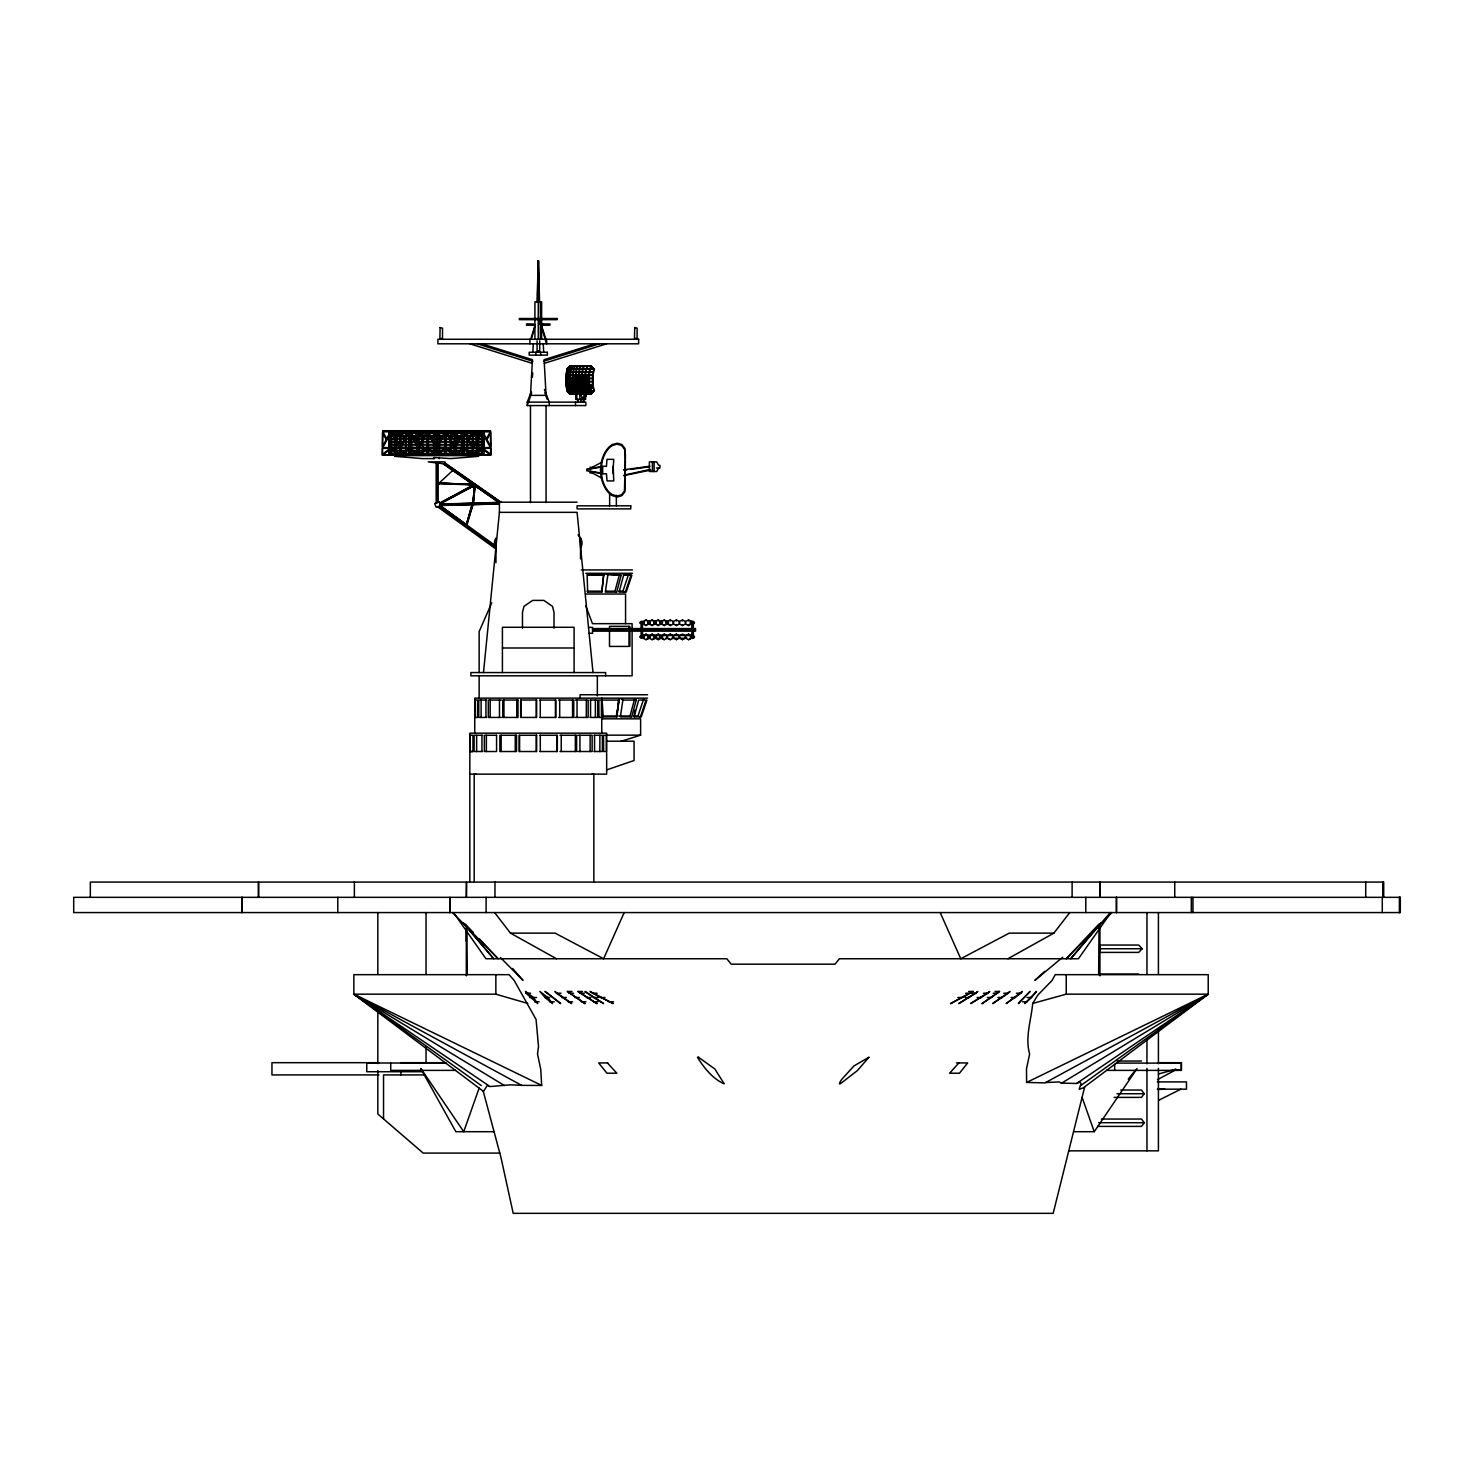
<?xml version="1.0" encoding="UTF-8"?>
<svg xmlns="http://www.w3.org/2000/svg" width="1474" height="1474" viewBox="0 0 1474 1474"><rect width="100%" height="100%" fill="white"/><g stroke="black" fill="none" stroke-linecap="round" stroke-linejoin="round"><path stroke-width="1.5" d="M377.823 1070.511L377.823 1113.994L423.185 1153.092L499.778 1153.092M377.823 1063.638L377.823 1010.372M377.823 974.369L377.823 912.572M383.535 1118.913L383.535 1074.914L424.475 1074.914M426.041 973.982L426.041 912.572M439.418 483.306C437.76 482.403 436.93 484.928 438.883 483.822M466.318 941.296L466.318 928.049L466.318 975.806M469.819 882.078L469.819 733.168L606.662 733.168L606.662 769.907L634.06 760.51L634.06 741.201L606.662 741.201M475.015 485.867L474.296 484.246L474.075 485.665M499.41 503.942L440.634 505.453L499.41 503.776M530.474 502.579L530.474 405.571M546.062 502.579L546.062 405.571M613.129 473.78L613.129 466.374M654.124 471.496L654.124 461.878M1098.627 974.664L1099.033 925.838M1099.936 975.88L1099.936 926.151M1146.956 1150.844L1146.956 1068.355M1146.956 1063.786L1146.956 1038.58M1146.956 974.443L1146.956 912.572M1158.417 1068.355L1158.417 1150.844L1069.037 1150.844M1158.417 1063.786L1158.417 1029.423M1158.417 974.443L1158.417 912.572M539.576 301.875L538.379 260.658L538.268 318.513M575.615 381.821L575.597 384.493L573.11 384.493M576.076 384.493L576.076 381.821L578.619 381.821L578.619 384.493L576.15 384.677L575.984 383.019L577.532 383.037L577.734 384.677M537.623 295.003L538.379 260.658L539.079 301.875M536.978 301.875L538.379 260.658M439.141 483.583L437.428 483.712L474.831 484.928L473.928 484.43M473.43 484.872L474.886 485.186L439.694 503.242L474.37 484.449L473.099 485.222L475.107 484.891L473.265 503.279L472.288 503.353L473.265 503.279L475.236 484.854L437.52 482.901L438.312 483.859M481.777 343.81L532.427 359.693L530.474 395.364L546.062 395.364L544.127 359.693L594.777 343.81M532.833 352.268L533.293 343.81M527.784 1003.444L495.854 994.176L353.852 994.176L521.667 1085.361L541.677 1085.472L540.755 1069.369L537.513 1054.021L538.507 1046.466L536.075 1019.511L514.15 980.394L509.046 974.664L353.852 974.664L353.852 994.176L483.509 1091.423L487.249 1085.49L490.031 1086.559L510.501 1084.827L521.612 1085.343M575.929 380.734L578.048 376.902L573.312 376.57L571.672 378.505L571.562 382.521A22.718 13.174 90 0 0 572.244 388.325L575.357 393.982L578.213 394.111L576.168 392.471L581.659 392.987L577.089 390.721L579.153 392.287M532.354 377.123L532.74 373.014M483.49 672.568L499.41 512.344L499.41 502.192L577.089 502.192M473.228 503.353L474.278 484.762C474.094 486.162 475.918 484.67 474.075 485.591M472.693 503.574L474.812 484.799L472.878 503.924M634.096 716.917L638.629 700.058L646.036 700.058L640.398 716.917L634.096 716.917L634.889 710.228M474.444 485.499L439.805 503.518M573.22 376.92L572.004 378.357M586.578 376.92L586.394 378.45L588.126 378.357M601.816 592.106L603.732 574.307L587.094 574.307L587.684 592.106L601.816 592.106L603.732 574.307M607.822 575.247L605.317 592.106L616.648 592.106L621.18 575.247L606.146 574.307L621.18 575.247M616.869 716.917L618.785 699.118L616.869 716.917L602.737 716.917L602.147 699.118L602.737 716.917M621.199 699.118L622.876 700.058L620.351 716.917L631.683 716.917L636.215 700.058L634.557 699.118L630.024 715.977L618.693 715.977M585.915 378.8L585.657 380.568L583.667 380.661L583.888 378.929L588.366 378.652L588.458 381.342L585.381 381.342L585.381 378.671L588.458 378.671L588.292 380.347L586.044 380.532L586.32 378.781M1032.684 1003.444C1031.266 1020.026 1024.835 1037.549 1029.644 1054.021L1026.494 1068.779L1026.623 1082.432L1044.937 1082.911L1208.219 994.176L1208.219 974.664L1055.255 974.664L1052.104 980.394L1037.88 995.024L1032.684 1003.444L1066.218 994.176L1208.219 994.176L1083.298 1087.867L1079.208 1089.268L1081.068 1083.372L1079.631 1082.192L1076.997 1083.206M438.386 484.283L438.11 483.306M577.937 378.707L578.342 376.902L579.927 376.902L579.503 378.707M576.131 378.689L576.555 376.883A29.885 3.74 -5 0 0 582.083 376.718L586.394 376.57L588.476 378.505L588.366 382.521A22.718 13.192 -90 0 0 589.047 388.325L590.079 392.047L588.439 393.982L586.339 394.037M532.243 363.175L532.722 361.204L477.244 343.81M1084.717 1086.817L1053.173 1213.342L513.21 1213.342L500.957 1157.459L483.232 1091.221M580.609 399.399L583.815 396.598L584.552 393.687L581.014 393.3M582.341 399.399L585.565 396.598L586.302 393.687M605.906 591.166L614.971 591.166L619.504 574.307M531.819 337.749L535.357 324.556L530.714 339.149M466.06 525.997L472.214 504.421L473.228 504.403L465.987 525.978L472.012 504.753M472.841 504.182L466.834 525.444M473.375 503.334L472.399 503.353M618.748 591.166L622.931 591.166L628.587 574.307L631.001 575.247L625.344 592.106L619.062 592.106L623.594 575.247L631.001 575.247M626.21 592.106L631.849 575.247M633.783 715.977L637.984 715.977L643.622 699.118M641.245 716.917L646.902 700.058M437.391 483.251L474.868 484.541L437.667 483.011M475.052 486.033L473.688 485.075L474.683 484.356M527.25 405.571L527.25 402.126L585.823 402.126L585.823 405.571L527.25 405.571L531.672 392.803M479.124 1088.144L463.72 1131.7L420.938 1068.576M527.25 402.126L531.303 391.605M491.745 602.848L479.142 631.609L479.142 672.568M443.232 463.813L499.41 502.708M624.184 912.572L603.621 958.745L555.09 933.134L510.483 933.134L494.601 912.572M438.386 483.675L438.147 484.356M474.868 484.541C474.997 485.849 471.846 484.025 474.517 484.467L439.842 503.187M465.766 525.352L466.576 524.855L440.431 505.932L466.042 524.818M390.463 431.808L386.685 438.755L382.798 431.587M399.528 431.808L395.769 438.755L392.01 431.808M408.611 431.808L404.834 438.755L401.075 431.808M417.676 431.808L413.918 438.755L410.14 431.808M426.76 431.808L422.983 438.755L419.224 431.808M435.825 431.808L432.066 438.755L428.289 431.808M444.908 431.808L441.131 438.755L437.373 431.808M453.974 431.808L450.215 438.755L446.438 431.808M463.039 431.808L459.28 438.755L455.521 431.808M472.122 431.808L468.345 438.755L464.586 431.808M473.301 446.364L476.968 439.602L473.301 432.822L473.191 447.433L476.655 447.433M481.187 431.808L477.429 438.755L473.67 431.808M490.271 431.808L486.494 438.755L482.735 431.808M472.214 504.421L472.767 504.458M658.657 468.032L656.685 471.496L649.371 471.496L649.371 461.878L656.685 461.878L658.657 465.342L659.947 465.342L659.947 468.032L656.464 468.032M1073.717 1131.7L1094.242 1131.7L1137.025 1068.576M1110.899 912.572L1078.434 958.745L839.406 958.745L835.039 964.18L731.196 964.18L726.829 958.745L485.941 958.745L453.476 912.572M1120.774 1090.041L1141.502 1090.041L1144.211 1093.726L1141.502 1097.393L1114.086 1097.393M1101.354 1119.042L1141.502 1119.042L1144.211 1122.709L1141.502 1126.394L1097.633 1126.394M1020.911 993.218L1022.274 991.449L1006.152 1003.591L1020.911 993.218L1016.415 993.218M1007.903 958.745L1053.873 933.134L1069.755 912.572M584.128 393.687L587.407 389.56L590.834 389.56L588.955 386.391L590.116 389.412L587.223 393.061L583.778 393.061L586.67 389.412L585.528 386.391L587.407 389.56M590.834 389.56L587.555 393.687L583.593 393.742M1128.255 1079.134L1135.422 1070.271M1093.726 931.384L1070.677 958.745L1110.346 912.572M1096.601 927.975L1100.931 922.835M958.911 1062.938L949.588 1073.219L959.463 1073.219L967.681 1062.938L956.442 1062.938M1031.505 997.511L1036.535 991.449L1024.725 1003.591L1031.505 997.511L1027.009 997.511M1098.978 924.124L1066.236 958.745L1111.857 912.572M1142.166 948.74L1138.683 952.407L1099.936 952.407L1099.936 945.055L1138.683 945.055L1142.166 948.74L1099.936 948.74M1008.271 993.218L1010.022 991.449L992.684 1003.591L1008.271 993.218L1003.776 993.218M988.022 993.163L989.773 991.449L970.592 1003.591L988.022 993.163L983.453 993.218M999.538 991.449L982.126 1003.591L999.538 991.449L995.042 991.449M437.262 484.743L453.015 470.243M1044.661 971.384L1034.877 980.394L1062.699 957.234M975.899 993.218L977.852 991.449L958.745 1003.591L975.899 993.218L971.403 993.218M641.098 631.148L641.098 638.279L642.517 638.279L642.517 631.148M641.816 636.418L640.177 636.271L640.177 637.505L641.982 637.505M691.951 631.148L691.951 638.279L693.37 638.279L693.37 631.148M445.259 448.778L437.667 454.766L445.259 454.766L445.259 432.822L437.244 447.617L450.344 447.433L450.344 444.872L445.222 444.872M1080.774 1085.564L1208.219 994.176L1026.623 1082.432M973.135 991.449L950.601 1003.591L973.135 991.449L968.621 991.449M600.397 467.221L590.005 469.027L590.005 467.313L592.345 467.313L601.503 462.339M475.015 485.204L440.044 504.053L498.691 502.413M1157.495 1079.668L1175.515 1069.958M1158.73 1100.267L1180.877 1089.175M646.017 619.983L643.235 621.365L643.235 624.147L646.017 625.529L648.818 624.147L648.818 621.365L646.017 619.983L646.017 620.941M643.235 624.147L644.212 623.668M648.818 621.365L647.841 621.844L648.818 624.147M649.315 621.365L652.098 619.983L654.88 621.365L654.88 624.147L652.098 625.529L649.315 624.147L649.315 621.365L650.274 621.844L649.315 624.147M654.88 621.365L653.922 621.844L654.88 624.147M655.377 621.365L658.178 619.983L660.96 621.365L660.96 624.147L658.178 625.529L655.377 624.147L655.377 621.365L656.354 621.844L655.377 624.147M660.96 621.365L660.002 621.844L660.96 624.147M661.457 621.365L664.24 619.983L667.04 621.365L667.04 624.147L664.24 625.529L661.457 624.147L661.457 621.365L662.434 621.844L661.457 624.147M667.04 621.365L666.064 621.844L667.04 624.147M667.538 621.365L670.32 619.983L673.102 621.365L673.102 624.147L670.32 625.529L667.538 624.147L667.538 621.365L668.496 621.844M643.235 635.497L646.017 634.115L648.818 635.497L648.818 638.279L646.017 639.661L643.235 638.279L643.235 635.497L648.818 635.497M667.538 624.147L668.496 623.668M676.4 619.983L673.6 621.365L673.6 624.147L676.4 625.529L679.182 624.147L679.182 621.365L676.4 619.983L676.4 620.941M643.235 638.279L644.212 637.781M649.315 635.497L652.098 634.115L654.88 635.497L654.88 638.279L652.098 639.661L649.315 638.279L649.315 635.497L654.88 635.497M682.48 619.983L679.68 621.365L679.68 624.147L682.48 625.529L685.263 624.147L685.263 621.365L682.48 619.983L682.48 620.941M648.818 638.279L646.017 639.661M649.315 638.279L650.274 635.976M655.377 635.497L658.178 634.115L660.96 635.497L660.96 638.279L658.178 639.661L655.377 638.279L655.377 635.497L660.96 635.497M688.542 619.983L685.76 621.365L685.76 624.147L688.542 625.529L691.343 624.147L691.343 621.365L688.542 619.983L688.542 620.941M654.88 638.279L652.098 639.661M655.377 638.279L660.96 638.279M661.457 635.497L664.24 634.115L667.04 635.497L667.04 638.279L664.24 639.661L661.457 638.279L661.457 635.497L667.04 635.497M690.366 621.844L691.343 621.365M661.457 638.279L664.24 639.661M667.538 635.497L670.32 634.115L673.102 635.497L673.102 638.279L670.32 639.661L667.538 638.279L667.538 635.497L673.102 635.497M667.538 638.279L670.32 639.661M673.6 635.497L676.4 634.115L679.182 635.497L679.182 638.279L676.4 639.661L673.6 638.279L673.6 635.497L679.182 635.497M673.6 638.279L679.182 638.279M679.68 635.497L682.48 634.115L685.263 635.497L685.263 638.279L682.48 639.661L679.68 638.279L679.68 635.497L685.263 635.497M679.68 638.279L685.263 638.279M685.76 635.497L688.542 634.115L691.343 635.497L691.343 638.279L688.542 639.661L685.76 638.279L685.76 635.497L691.343 635.497M685.76 638.279L686.718 637.781M1174.244 1069.958L1175.902 1069.221L1158.435 1074.03M543.832 361.204L599.292 343.81M544.311 363.341L606.606 343.81M620.701 741.404L640.619 735.158L640.619 718.833L601.761 718.833M438.275 483.14L438.847 483.214M540.055 320.411L540.424 323.948M612.521 445.406L617.219 444.153L621.531 445.406L624.442 449.091L625.437 454.84L624.442 491.082L621.531 494.767L617.219 496.038L612.521 494.767M650.753 470.059L623.613 475.623M624.165 475.144L650.016 469.451M600.747 473.522L586.836 470.814L586.836 469.34L600.747 466.632M576.076 387.588L578.84 387.662M631.167 469.377L648.578 466.889M624.165 469.709L650.016 466.226M588.531 386.593L586.339 386.741L586.615 388.362M474.499 484.762L474.536 485.186M587.868 392.029L589.913 391.9L589.471 390.334M1157.864 1089.507L1164.644 1089.175M1045.674 1082.506L1059.456 1081.934L1061.262 1083.353L1208.219 994.176L1076.591 1083.482L1061.685 1083.095M473.08 485.149L475.236 484.854M440.155 504.329L498.636 502.523M440.358 504.79L499.41 503.002M581.806 384.972L583.501 384.935L583.704 386.575L581.99 386.612L581.493 384.972L576.076 384.99L576.352 388.528L574.934 388.491L574.676 386.87L576.131 386.907M584.128 394.129L581.419 392.563M592.069 774.145L593.838 774.126L593.838 882.078M539.244 323.948L549.986 323.948L549.986 325.201L541.198 325.201M535.357 325.201L526.568 325.201L526.568 323.948L533.404 323.948L533.404 325.201M577.753 380.753L579.319 380.753L579.466 379.021L575.929 381.047L575.966 382.724L577.513 382.724L577.458 381.066M581.696 386.612L580.111 386.612L579.927 384.972M568.116 387.662L566.661 387.662L566.2 384.99L567.711 384.99L567.987 386.833M568.43 387.662L570.327 387.662M570.714 387.662L572.944 387.662M575.837 387.662L573.368 387.607M579.3 387.662L581.917 387.662M582.414 387.662L585.27 387.662M589.618 387.662L593.267 387.662L592.788 384.99L589.231 384.99L589.618 387.662L588.623 384.99L585.51 384.99L585.731 386.833M580.093 388.841L578.508 388.841L578.84 390.444L580.424 390.444M577.384 391.31L577.771 393.3M578.674 391.31L580.314 393.3M586.155 391.31L583.207 391.31L584.238 394L583.391 392.526L585.086 392.195L584.496 390.665L582.727 390.702L583.262 392.25M584.441 393.3L575.763 393.3L575.763 399.399L585.62 399.399L585.62 393.3M581.014 393.742L581.861 398.312L583.593 398.312M587.831 394L590.798 394L590.042 391.31M584.091 394.24L582.027 394.148L583.704 394L582.709 391.31L580.056 391.31L580.774 393.3M587.665 394.24L591.019 394.24L594.022 391.071L593.101 384.751A36.058 20.931 -90 0 1 593.101 375.262L594.022 368.924L591.019 365.773L569.977 365.773L566.974 368.924L566.053 375.262A36.058 20.931 -90 0 0 566.053 384.751L566.974 391.071L569.977 394.24L576.316 394.24L574.141 391.31L576.574 391.31L577.311 393.3M583.815 396.598L585.565 396.598M382.724 431.219L382.153 455.116L395.345 455.116M490.474 431.219L491.045 455.116L477.834 455.116M395.345 431.808L382.724 431.808L382.724 430.721L490.474 430.721L490.474 431.808L477.834 431.808M396.543 431.808L476.655 431.808M395.345 432.306L396.543 432.306M476.655 432.306L477.834 432.306M395.345 432.73L389.062 432.73L389.062 453.605L395.345 453.384M396.543 432.73L409.569 432.73M411.43 432.73L476.655 432.73M477.834 432.73L484.135 432.73L484.135 453.605L477.834 453.384M395.345 432.951L395.345 435.512M396.543 432.951L400.007 432.951M409.477 432.951L406.069 432.951L406.069 435.512L411.191 435.512L411.191 432.951M445.222 432.951L450.344 432.951L450.344 435.512L445.222 435.512M473.191 432.951L476.655 432.951M477.834 432.951L477.834 435.512M483.896 432.951L478.792 432.951L478.792 435.512L483.896 435.512M396.543 435.512L400.007 435.512M473.191 435.512L476.655 435.512M395.345 435.917L395.345 438.497M396.543 435.917L400.007 435.917M445.222 435.917L450.344 435.917L450.344 438.497L445.222 438.497M473.191 435.917L476.655 435.917M477.834 435.917L477.834 438.497M483.896 435.917L478.792 435.917L478.792 438.497L483.896 438.497M396.543 438.497L400.007 438.497M473.191 438.497L476.655 438.497M395.345 438.902L395.345 441.463M396.543 438.902L400.007 438.902M445.222 438.902L450.344 438.902L450.344 441.463L445.222 441.463M473.191 438.902L476.655 438.902M477.834 438.902L477.834 441.463M483.896 438.902L478.792 438.902L478.792 441.463L483.896 441.463M396.543 441.463L400.007 441.463M473.191 441.463L476.655 441.463M395.345 441.887L395.345 444.448M396.543 441.887L400.007 441.887M445.222 441.887L450.344 441.887L450.344 444.448L445.222 444.448M473.191 441.887L476.655 441.887M477.834 441.887L477.834 444.448M483.896 441.887L478.792 441.887L478.792 444.448L483.896 444.448M396.543 444.448L400.007 444.448M473.191 444.448L476.655 444.448M395.345 444.872L395.345 447.433M396.543 444.872L400.007 444.872M473.191 444.872L476.655 444.872M477.834 444.872L477.834 447.433M483.896 444.872L478.792 444.872L478.792 447.433L483.896 447.433M396.543 447.433L400.007 447.433L399.896 432.822L396.23 439.602L399.896 446.364M395.345 447.838L395.345 450.418M396.543 447.838L400.007 447.838L399.896 454.305L392.287 448.317L399.896 448.317M445.222 447.838L450.344 447.838L450.344 450.418L445.222 450.418M476.655 447.838L473.191 447.838L473.301 454.305L480.892 448.317L473.301 448.317M477.834 447.838L477.834 450.418M483.896 447.838L478.792 447.838L478.792 450.418L483.896 450.418M396.543 450.418L400.007 450.418M473.191 450.418L476.655 450.418M395.345 450.823L394.885 453.384M396.543 450.823L400.007 450.823M445.222 450.823L450.344 450.823L450.344 453.384M473.191 450.823L476.655 450.823M477.834 450.823L478.313 453.384M483.896 450.823L478.792 450.823L478.792 453.384M396.543 453.384L476.655 453.384M395.345 454.176L477.834 454.176M395.345 454.766L391.642 454.766L391.642 448.778L399.233 454.766L396.543 454.766M476.655 454.766L473.946 454.766L481.556 448.778L481.556 454.766L477.834 454.766M396.543 455.116L476.655 455.116M395.345 455.263L394.571 456.332L422.596 458.598L434.462 458.598L434.462 457.53L450.602 458.598L478.626 456.332L477.834 455.263M396.543 455.263L476.655 455.263M586.836 469.34L590.411 469.34M623.613 469.985L626.8 469.985M601.503 477.926L592.345 472.951L590.005 472.951L590.005 471.127L600.397 472.933M499.41 512.344L577.089 512.344L593.009 672.568M581.29 569.941L632.493 569.941M585.749 573.312L632.493 573.312M623.023 574.307L628.587 574.307M587.684 575.247L604.34 575.247M601.226 591.166L587.094 591.166L587.684 592.106M585.749 594.022L625.566 594.022L625.566 623.668M644.212 622.139L640.177 622.139L640.177 623.373L644.212 623.373L640.177 622.765M647.841 622.139L650.274 622.139M653.922 622.139L656.354 622.139M660.002 622.139L662.434 622.139M666.064 622.139L668.496 622.139M690.366 622.139L694.346 622.139L694.346 623.373L690.366 623.373M647.841 622.765L650.274 622.765M653.922 622.765L656.354 622.765M660.002 622.765L662.434 622.765M666.064 622.765L668.496 622.765M690.366 622.765L694.346 622.765M647.841 623.373L650.274 623.373M653.922 623.373L656.354 623.373M660.002 623.373L662.434 623.373M666.064 623.373L668.496 623.373M588.513 627.408L592.566 627.408L592.566 633.286L589.103 633.286M592.566 628.569L695.488 628.569L695.488 631.148L592.566 631.148M592.566 629.859L695.488 629.859M642.517 636.271L644.212 636.271M647.841 636.271L650.274 636.271M653.922 636.271L656.354 636.271M660.002 636.271L662.434 636.271M690.366 636.271L694.346 636.271L694.346 637.505L690.366 637.505M640.177 636.879L641.264 636.879M642.351 636.879L644.212 636.879M647.841 636.879L650.274 636.879M653.922 636.879L656.354 636.879M660.002 636.879L662.434 636.879M690.366 636.879L692.117 636.879M693.204 636.879L694.346 636.879M642.517 637.505L644.212 637.505M647.841 637.505L650.274 637.505M653.922 637.505L656.354 637.505M660.002 637.505L662.434 637.505M502.413 647.989L574.086 647.989M647.547 694.751L580.056 694.751L580.056 698.142M647.547 698.142L474.739 698.142L474.739 733.168M486.475 700.039L478.774 700.039L478.774 717.433L486.475 717.433M501.326 700.039L488.318 700.039L488.318 717.433L501.326 717.433M539.871 700.039L555.845 700.039L555.845 717.433L539.871 717.433M558.517 700.039L573.736 700.039L573.736 717.433L558.517 717.433M575.173 700.039L588.163 700.039L588.163 717.433L575.173 717.433M590.005 700.039L597.707 700.039L597.707 717.433L590.005 717.433M602.737 700.058L619.375 700.058L616.279 715.977L602.147 715.977M622.876 700.058L636.215 700.058M477.65 717.433L475.052 717.433L475.052 700.039L477.65 700.039L477.521 717.433M598.831 717.433L601.429 717.433L601.429 700.039L598.831 700.039L598.96 717.433M606.662 735.158L640.619 735.158M482.514 735.268L474.112 735.268L474.112 751.519L482.514 751.519M539.852 735.268L557.338 735.268L557.338 751.519L539.852 751.519M559.954 735.268L576.61 735.268L576.61 751.519L559.954 751.519M577.937 735.268L592.124 735.268L592.124 751.519L577.937 751.519M593.985 735.268L602.369 735.268L602.369 751.519L593.985 751.519M470.151 751.519L472.951 751.519L472.951 735.268L470.151 735.268L470.151 751.519L472.859 751.519M469.819 774.145L606.662 774.145L606.662 769.557M1053.873 933.134L1009.266 933.134L960.753 958.745L940.191 912.572M1099.936 974.056L1138.683 974.056M567.398 991.449L584.975 1003.591L567.398 991.449L571.949 991.449M577.919 991.449L596.915 1003.591L577.919 991.449L582.488 991.449M525.978 993.218L537.697 1003.591L533.459 997.511L525.518 991.449L525.978 993.218L530.548 993.218M556.453 993.218L571.654 1003.591L554.924 991.449L556.453 993.218L561.023 993.218M568.982 993.218L573.552 993.218M579.964 993.218L584.515 993.218M592.548 993.218L613.221 1003.591L590.005 991.449L592.548 993.218L597.117 993.218M965.673 993.218L970.168 993.218M993.236 993.218L997.732 993.218M529.737 997.511L536.591 997.511M545.085 997.511L552.492 1003.591L547.886 997.511L539.871 991.449L545.085 997.511L549.636 997.511M561.778 997.511L566.348 997.511M574.805 997.511L579.356 997.511M586.376 997.511L590.927 997.511M593.819 997.511L603.621 1003.591L584.994 991.449L593.819 997.511L598.37 997.511M600.415 997.511L604.966 997.511M957.86 997.511L962.356 997.511M964.991 997.511L969.505 997.511M977.078 997.511L981.573 997.511M987.396 997.511L991.891 997.511M997.953 997.511L1002.449 997.511M1011.109 997.511L1015.623 997.511M534.601 1001.804L539.152 1001.804M549.728 1001.804L554.298 1001.804M568.043 1001.804L572.612 1001.804M581.419 1001.804L585.97 1001.804M593.396 1001.804L597.947 1001.804M608.965 1001.804L613.534 1001.804M1022.569 1001.804L1027.083 1001.804M1117.145 1061.04L1141.502 1061.04M378.91 1062.68L271.953 1062.68L271.953 1074.914L378.91 1074.914M400.91 1062.68L444.927 1062.68M1157.569 1062.68L1181.356 1062.68L1181.356 1069.958L1172.678 1069.958M446.401 1063.104L366.768 1062.975L366.768 1071.727L423.333 1071.727M607.804 1062.938L598.684 1062.938L606.919 1073.219L616.814 1073.219L607.454 1062.938M1116.315 1063.104L1181.356 1063.104L1181.356 1070.382L1106.624 1070.382M455.448 1070.382L390.721 1070.382L390.721 1063.104M1157.293 1081.898L1186.459 1081.898L1186.459 1089.175L1157.293 1089.175M1117.016 1093.726L1144.211 1093.726M1098.683 1122.709L1144.211 1122.709M494.066 1131.7L455.853 1131.7L420.772 1068.687M475.973 774.145L474.186 774.126L474.186 882.078M577.845 392.968L587.223 393.061M444.89 463.942L428.197 461.878L444.89 461.878L444.89 463.942L499.889 502.192M573.626 392.195L575.173 393.632M469.948 343.81L532.225 363.341M622.931 591.166L625.344 592.106M637.984 715.977L640.398 716.917M541.677 1085.417L353.852 994.176L481.298 1085.564M690.366 623.668L691.343 624.147M691.343 638.279L688.542 639.661M672.144 637.781L673.102 638.279M666.064 637.781L667.04 638.279M510.483 933.134L556.472 958.745M614.971 591.166L616.648 592.106M630.024 715.977L631.683 716.917M504.44 1085.564L353.852 994.176L488.557 1085.564M440.781 504.348L441.979 505.085M444.89 462.983L501.013 502.192M444.89 463.186L500.699 502.192M444.485 463.905L499.41 502.284M443.563 463.831L499.189 502.708M440.431 505.932L496.056 546.154M439.012 506.374L495.909 547.536M437.594 506.816L495.78 548.899M500.497 957.584L523.012 980.394L512.657 968.492M452.518 912.572L498.12 958.745L479.418 938.956M465.379 924.124L473.172 932.36M462.854 922.835L493.698 958.745L463.444 922.835M578.084 534.896L580.535 538.065L580.535 558.941M585.565 392.452L588.273 393.834L587.61 392.324M578.177 393.3L579.558 392.563M587.463 392.047L586.818 390.536L584.846 390.647L585.436 392.176M544.44 389.505L549.305 402.126L549.305 405.571M585.749 605.832L592.474 623.668L632.106 623.668L632.106 675.811L470.869 675.811L470.869 672.568L605.611 672.568L605.611 675.811M1082.119 1097.411L1094.242 1131.7M582.414 390.721L582.949 392.268L581.309 392.287L581.99 388.823L580.388 388.841L580.701 390.444M544.883 392.803L547.094 399.196M580.498 390.721L581.014 392.287M577.882 387.607L579.798 393.3M576.61 387.607L578.508 393.3M574.768 387.607L576.85 393.853L576.85 399.399M545.841 339.149L541.198 324.556L541.198 325.662M588.881 388.491L589.36 390.057M541.787 327.67L546.504 343.81M589.103 388.159L589.858 390.831L586.56 390.831L585.915 388.159M586.67 388.657L587.113 390.223M579.908 390.831L579.374 388.159L581.99 388.159L582.562 390.831L576.905 390.831L576.371 388.159L578.913 388.159L579.448 390.831M568.301 386.833L568.043 384.99L570.014 384.99L570.235 386.833M576.408 386.907L576.629 388.528L578.177 388.546L577.992 386.907M585.178 386.833L584.957 384.99L582.175 384.99L582.341 386.833M579.632 384.972L579.835 386.612L578.25 386.612L578.048 384.972M570.604 386.833L570.401 384.99L572.686 384.99L572.87 386.833M580.148 386.907L580.332 388.546L581.954 388.528L581.677 384.99M579.853 386.907L580.056 388.546L578.471 388.546L578.287 386.907M575.708 383.019L575.873 384.677L574.418 384.64L575.652 381.047L574.27 380.992L574.27 382.687M573.294 386.833L573.128 384.99L575.615 384.99L575.763 386.833M579.098 384.99L579.245 386.833M578.619 384.99L578.766 386.833M467.276 974.664L466.834 930.149M543.243 343.81L543.703 352.268M1399.729 897.334L1399.729 912.572M1399.397 897.334L1399.397 912.572M1383.717 897.334L1383.717 882.078L90.338 882.078L90.338 897.334M1383.146 882.078L1383.146 897.334M1382.815 882.078L1382.815 897.334M1382.28 897.334L1382.28 912.572M1365.716 882.078L1365.716 897.334M1192.963 897.334L1192.963 912.572M1191.324 897.334L1191.324 912.572M1174.741 882.078L1174.741 897.334M1116.518 897.334L1116.518 912.572M1116.426 897.334L1116.426 912.572M1114.657 1064.357L1114.657 1070.382M1099.936 882.078L1099.936 897.334M1099.844 882.078L1099.844 897.334M1085.785 897.334L1085.785 912.572M1072.114 882.078L1072.114 897.334M1066.218 974.664L1066.218 994.176M693.37 628.569L693.37 621.438L691.951 621.438L691.951 628.569M692.651 621.438L692.651 628.569M692.651 631.148L692.651 638.279M688.542 624.571L688.542 625.529M688.542 634.115L688.542 635.073M682.48 624.571L682.48 625.529M682.48 638.703L682.48 639.661M676.4 624.571L676.4 625.529M676.4 634.115L676.4 635.073M676.4 638.703L676.4 639.661M670.32 619.983L670.32 620.941M670.32 624.571L670.32 625.529M670.32 634.115L670.32 635.073M664.24 619.983L664.24 620.941M664.24 624.571L664.24 625.529M664.24 634.115L664.24 635.073M662.434 635.976L662.434 637.781M660.002 635.976L660.002 637.781M658.178 619.983L658.178 620.941M658.178 624.571L658.178 625.529M658.178 634.115L658.178 635.073M658.178 638.703L658.178 639.661M656.354 635.976L656.354 637.781M653.922 635.976L653.922 637.781M652.411 461.878L652.411 471.496M652.098 619.983L652.098 620.941M652.098 624.571L652.098 625.529M652.098 634.115L652.098 635.073M647.841 635.976L647.841 637.781M646.017 624.571L646.017 625.529M646.017 634.115L646.017 635.073M642.517 628.569L642.517 621.438L641.098 621.438L641.098 628.569M641.816 621.438L641.816 628.569M641.816 631.148L641.816 638.279M629.877 626.339L629.877 646.423M616.353 495.227L616.353 505.822M609.646 493.108L609.646 505.822M601.761 698.142L601.761 733.168M599.863 735.268L599.863 751.519M597.357 675.811L597.357 695.894M595.367 700.039L595.367 717.433M594.538 735.268L594.538 751.519M592.345 467.313L592.345 468.363M592.345 471.791L592.345 472.951M590.558 700.039L590.558 717.433M590.134 735.268L590.134 751.519M586.32 700.039L586.32 717.433M583.722 399.399L583.722 402.126M583.446 399.399L583.446 402.126M580.996 399.399L580.996 402.126M579.835 393.3L579.835 399.399M579.927 735.268L579.927 751.519M579.079 378.671L579.079 381.342L581.622 381.342L581.88 376.883L580.203 376.902L579.798 378.707L581.456 378.689L576.076 378.671L576.076 381.342L578.619 381.342L578.619 378.671M577.955 399.399L577.955 402.126M577.661 399.399L577.661 402.126M577.034 700.039L577.034 717.433M575.615 381.342L575.615 378.671L573.054 378.671L573.054 381.342M575.56 402.126L575.56 405.571M575.339 735.268L575.339 751.519M574.086 672.568L574.086 627.279L502.413 627.279L502.413 672.568M572.557 700.039L572.557 717.433M561.244 735.268L561.244 751.519M559.696 700.039L559.696 717.433M556.896 735.268L556.896 751.519M555.422 700.039L555.422 717.433M554.003 628.219L554.003 612.3L552.492 606.348L543.851 600.397L532.648 600.397L524.007 606.348L522.478 612.3L522.478 628.219M546.651 339.26L546.651 343.81M543.151 323.948L543.151 325.201M541.621 318.513L541.621 301.875L534.915 301.875L534.915 318.513M541.621 319.655L541.621 339.26M540.682 352.268L540.682 355.123M540.35 301.875L540.35 318.513M540.35 319.655L540.35 339.26M540.276 700.039L540.276 717.433M540.295 735.268L540.295 751.519M539.724 340.826L539.724 351.088L537.089 351.088L537.089 340.826M539.005 351.088L539.005 352.268M538.268 319.655L538.268 339.26M538.397 351.088L538.397 352.268M537.807 351.088L537.807 352.268M536.223 700.039L536.223 717.433M536.204 735.268L536.204 751.519M535.873 352.268L535.873 355.123M534.915 319.655L534.915 339.26M529.903 339.26L529.903 343.81M521.059 700.039L521.059 717.433M519.603 735.268L519.603 751.519M516.784 700.039L516.784 717.433M515.255 735.268L515.255 751.519M503.942 700.039L503.942 717.433M501.16 735.268L501.16 751.519M499.465 700.039L499.465 717.433M495.964 562.699L495.964 538.065A204.425 41.106 0 0 0 495.024 545.97M495.854 974.664L495.854 994.176M494.969 882.078L494.969 897.334M490.179 700.039L490.179 717.433M486.365 735.268L486.365 751.519M486.107 897.334L486.107 912.572M485.941 700.039L485.941 717.433M481.943 735.268L481.943 751.519M481.114 700.039L481.114 717.433M479.142 675.811L479.142 698.142M476.655 455.613L476.655 431.348L477.834 431.348L477.834 455.613L395.345 455.613L395.345 431.348L396.543 431.348L396.543 455.613M476.636 735.268L476.636 751.519M472.712 453.384L472.712 450.823L467.59 450.823L467.59 453.384M467.111 453.384L467.111 450.823L462.007 450.823L462.007 453.384M461.528 453.384L461.528 450.823L456.406 450.823L456.406 453.384M455.927 453.384L455.927 450.823L450.823 450.823L450.823 453.384M444.743 453.384L444.743 450.823L439.639 450.823L439.639 453.384M439.16 453.384L439.16 450.823L434.038 450.823L434.038 453.384M439.234 457.53L439.234 458.598M438.147 463.426L438.147 502.358M437.17 463.352L437.17 502.671M436.193 463.278L436.193 502.984M433.853 457.53L433.853 458.598M433.559 453.384L433.559 450.823L428.455 450.823L428.455 453.384M427.976 453.384L427.976 450.823L422.854 450.823L422.854 453.384M426.041 1046.761L426.041 1062.68M422.375 453.384L422.375 450.823L417.271 450.823L417.271 453.384M416.774 453.384L416.774 450.823L411.67 450.823L411.67 453.384M411.191 453.384L411.191 450.823L406.069 450.823L406.069 453.384M405.59 453.384L405.59 450.823L400.486 450.823L400.486 453.384M400.91 1070.824L400.91 1074.914M394.406 453.384L394.406 450.823L389.302 450.823L389.302 453.384M354.368 882.078L354.368 897.334M337.786 897.334L337.786 912.572M258.595 882.078L258.595 897.334M258.447 882.078L258.447 897.334M241.994 897.334L241.994 912.572M241.865 897.334L241.865 912.572M580.535 538.065A204.425 41.106 0 0 1 580.535 547.923M612.521 445.424A29.554 17.154 -90 0 0 602 462.062L601.079 470.095L602 478.11A29.554 17.154 90 0 0 612.521 494.767M589.489 386.391L582.47 387.128L589.489 386.391M579.079 381.821L579.079 384.493L581.659 384.493L581.622 381.821L579.079 381.821M574.031 380.974L574.012 382.669L572.796 382.577L572.833 380.882L574.031 380.974M583.649 380.974L583.649 382.669L585.583 382.577L585.62 380.882L583.649 380.974M613.221 467.516L613.774 480.911L607.067 480.911L606.44 473.78L602.737 473.909L602.663 470.095L602.737 466.245L606.44 466.355L607.012 459.335L613.755 459.335L613.221 467.461M573.11 375.502L573.054 378.173L575.615 378.173L575.597 375.502L573.11 375.502M581.659 375.502L581.622 378.173L579.079 378.173L579.079 375.502L581.659 375.502M572.667 375.502L572.612 378.173L570.291 378.173L570.364 375.502L572.667 375.502M582.156 375.502L582.101 378.173L584.846 378.173L584.938 375.502L582.156 375.502M569.977 375.502L569.885 378.173L567.895 378.173L567.987 375.502L569.977 375.502M572.649 380.845L571.636 382.392L572.649 380.845M585.473 375.502L585.381 378.173L588.458 378.173L588.568 375.502L585.473 375.502M586.007 380.845L585.952 382.558L588.163 382.392L588.255 380.679L586.007 380.845M571.838 378.652L571.765 380.347L574.049 380.661L574.252 378.929L571.838 378.652M567.674 375.502L567.564 378.173L565.998 378.173L566.145 375.502L567.674 375.502M589.176 375.502L589.066 378.173L592.603 378.173L592.732 375.502L589.176 375.502M625.381 461.786L624.865 491.837L621.844 495.669L617.311 496.978L612.392 495.669A30.917 17.946 90 0 1 601.429 478.405L600.452 470.095L601.429 461.786A30.917 17.946 -90 0 1 612.392 444.503L617.311 443.195L621.844 444.522L624.865 448.336L625.381 461.786M575.837 372.332L575.615 375.004L573.128 375.004L573.368 372.332L575.837 372.332M576.297 372.332L576.076 375.004L578.619 375.004L578.84 372.332L576.297 372.332M579.3 372.332L579.098 375.004L581.677 375.004L581.917 372.332L579.3 372.332M579.743 379.021L579.614 380.753L581.235 380.734L581.401 379.002L579.743 379.021M575.818 379.002L575.652 380.734L574.27 380.679L574.473 378.947L575.818 379.002M581.714 379.002L581.548 380.734L583.336 380.679L583.538 378.947L581.714 379.002M572.944 372.332L572.686 375.004L570.401 375.004L570.714 372.332L572.944 372.332M582.414 372.332L582.175 375.004L584.957 375.004L585.27 372.332L582.414 372.332M570.327 372.332L570.014 375.004L568.043 375.004L568.43 372.332L570.327 372.332M585.823 372.332L585.51 375.004L588.623 375.004L589.01 372.332L585.823 372.332M568.116 372.332L567.711 375.004L566.2 375.004L566.661 372.332L568.116 372.332M589.618 372.332L589.231 375.004L592.788 375.004L593.267 372.332L589.618 372.332M573.128 378.8L572.87 380.568L572.944 378.781M573.478 376.718L573.202 378.468L574.307 378.597L574.805 376.773L573.478 376.718M586.265 376.718L585.989 378.468L583.944 378.597L584.423 376.773L586.265 376.718M567.214 369.163L566.79 371.853L568.227 371.853L568.982 369.163L567.214 369.163M593.801 369.163L593.377 371.853L589.729 371.853L590.503 369.163L593.801 369.163M576.445 369.163L575.892 371.853L573.441 371.853L574.012 369.163L576.445 369.163M576.905 369.163L576.371 371.853L578.913 371.853L579.448 369.163L576.905 369.163M579.908 369.163L579.374 371.853L581.99 371.853L582.562 369.163L579.908 369.163M573.589 369.163L573.018 371.853L570.788 371.853L571.433 369.163L573.589 369.163M583.078 369.163L582.488 371.853L585.362 371.853L586.007 369.163L583.078 369.163M576.297 376.883L575.873 378.689L574.547 378.615L575.007 376.81L576.297 376.883M582.193 376.883L581.769 378.689L583.593 378.615L584.072 376.81L582.193 376.883M571.064 369.163L570.42 371.853L568.522 371.853L569.277 369.163L571.064 369.163M586.56 369.163L585.915 371.853L589.103 371.853L589.858 369.163L586.56 369.163M569.756 366.363L569.167 368.684L567.545 368.684L569.756 366.363M591.258 366.363L590.669 368.684L593.469 368.684L591.258 366.363M570.217 366.013L569.461 368.684L571.23 368.684L572.336 366.013L570.217 366.013M590.798 366.013L590.042 368.684L586.726 368.684L587.831 366.013L590.798 366.013M440.1 327.578L439.878 338.43L442.513 338.43L442.513 328.186L440.1 327.578M634.704 327.578L634.502 338.43L637.118 338.43L637.118 328.186L634.704 327.578M577.568 366.013L576.574 368.684L574.141 368.684L575.155 366.013L577.568 366.013M578.029 366.013L577.034 368.684L579.577 368.684L580.572 366.013L578.029 366.013M581.032 366.013L580.056 368.684L582.709 368.684L583.704 366.013L581.032 366.013M574.749 366.013L573.736 368.684L571.58 368.684L572.686 366.013L574.749 366.013M584.238 366.013L583.207 368.684L586.155 368.684L587.242 366.013L584.238 366.013M868.886 1057.282L857.481 1070.511L840.383 1083.74A13.045 1.695 -48.5 0 1 841.93 1079.152L853.98 1065.923L868.886 1057.282M386.243 439.602L382.577 446.364L382.577 432.822L386.243 439.602M390.813 432.822L382.798 447.617L390.813 447.617L390.813 432.822M404.392 439.602L400.725 446.364L400.725 432.822L404.392 439.602M408.961 432.822L400.946 447.617L408.961 447.617L408.961 432.822M418.045 432.822L414.378 439.602L418.045 446.364L418.045 432.822M422.541 439.602L418.856 446.364L418.856 432.822L422.541 439.602M427.11 432.822L419.095 447.617L427.11 447.617L427.11 432.822M436.193 432.822L432.508 439.602L436.193 446.364L436.193 432.822M440.671 439.602L437.004 446.364L437.004 432.822L440.671 439.602M454.324 432.822L450.657 439.602L454.324 446.364L454.324 432.822M458.819 439.602L455.153 446.364L455.153 432.822L458.819 439.602M463.407 432.822L455.392 447.617L463.407 447.617L463.407 432.822M472.472 432.822L468.806 439.602L472.472 446.364L472.472 432.822M481.556 432.822L473.541 447.617L481.556 447.617L481.556 432.822M490.621 432.822L486.954 439.602L490.621 446.364L490.621 432.822M1019.713 1001.804L1018.387 1003.591L1030.068 991.449L1019.713 1001.804M589.747 392.195L588.531 393.632L588.015 392.287L589.747 392.195M593.469 391.31L591.258 393.65L590.669 391.31L593.469 391.31M390.168 448.317L382.577 454.305L382.577 448.317L390.168 448.317M390.813 448.778L383.222 454.766L390.813 454.766L390.813 448.778M408.316 448.317L400.725 454.305L400.725 448.317L408.316 448.317M408.961 448.778L401.37 454.766L408.961 454.766L408.961 448.778M426.465 448.317L418.856 454.305L418.856 448.317L426.465 448.317M427.11 448.778L419.519 454.766L427.11 454.766L427.11 448.778M444.614 448.317L437.004 454.305L437.004 448.317L444.614 448.317M462.762 448.317L455.153 454.305L455.153 448.317L462.762 448.317M463.407 448.778L455.798 454.766L463.407 454.766L463.407 448.778M439.178 502.044L434.59 503.482L436.193 507.259L440.781 505.822L439.178 502.044M588.163 382.687L585.952 382.853L586.081 384.511L588.273 384.346L588.163 382.687M588.31 384.659L586.118 384.806L586.302 386.446L588.495 386.28L588.31 384.659M586.726 390.26L584.754 390.352L584.367 388.767L586.302 388.675L586.726 390.26M585.583 382.872L583.667 382.964L583.796 384.622L585.712 384.53L585.583 382.872M586.228 388.381L584.312 388.473L584.072 386.851L585.97 386.778L586.228 388.381M585.749 384.825L583.833 384.917L584.036 386.557L585.933 386.464L585.749 384.825M583.317 380.992L581.548 381.047L581.585 382.724L583.317 382.687L583.317 380.992M584.423 390.37L582.635 390.426L582.304 388.823L584.036 388.786L584.423 390.37M583.336 382.982L581.604 383.019L581.769 384.677L583.464 384.64L583.336 382.982M583.98 388.491L582.248 388.528L582.027 386.907L583.741 386.87L583.98 388.491M581.235 381.047L579.614 381.066L579.669 382.724L581.272 382.724L581.235 381.047M581.309 383.019L579.687 383.037L579.89 384.677L581.456 384.677L581.309 383.019M557.154 318.513L519.382 318.513L519.382 319.655L557.154 319.655L557.154 318.513M638.629 339.26L437.925 339.26L437.925 343.81L638.629 343.81L638.629 339.26M547.37 352.268L529.184 352.268L529.184 355.123L547.37 355.123L547.37 352.268M578.619 375.502L576.076 375.502L576.076 378.173L578.619 378.173L578.619 375.502M567.564 378.671L565.998 378.671L565.998 381.342L567.564 381.342L567.564 378.671M569.885 378.671L567.895 378.671L567.895 381.342L569.885 381.342L569.885 378.671M572.612 378.671L570.291 378.671L570.291 381.342L572.612 381.342L572.612 378.671M584.846 378.671L582.101 378.671L582.101 381.342L584.846 381.342L584.846 378.671M592.603 378.671L589.066 378.671L589.066 381.342L592.603 381.342L592.603 378.671M579.319 381.066L577.734 381.066L577.808 382.724L579.374 382.724L579.319 381.066M567.564 381.821L565.998 381.821L566.145 384.493L567.674 384.493L567.564 381.821M569.885 381.821L567.895 381.821L567.987 384.493L569.977 384.493L569.885 381.821M572.612 381.821L570.291 381.821L570.364 384.493L572.667 384.493L572.612 381.821M584.846 381.821L582.101 381.821L582.156 384.493L584.938 384.493L584.846 381.821M588.458 381.821L585.381 381.821L585.473 384.493L588.568 384.493L588.458 381.821M592.603 381.821L589.066 381.821L589.176 384.493L592.732 384.493L592.603 381.821M579.411 383.037L577.826 383.037L578.029 384.677L579.595 384.677L579.411 383.037M577.771 384.972L576.187 384.972L576.371 386.612L577.955 386.612L577.771 384.972M591.332 386.833L566.974 387.607L591.332 386.833M568.227 388.159L566.79 388.159L567.214 390.831L568.982 390.831L568.227 388.159M570.42 388.159L568.522 388.159L569.277 390.831L571.064 390.831L570.42 388.159M573.018 388.159L570.788 388.159L571.433 390.831L573.589 390.831L573.018 388.159M575.892 388.159L573.441 388.159L574.012 390.831L576.445 390.831L575.892 388.159M585.362 388.159L582.488 388.159L583.078 390.831L586.007 390.831L585.362 388.159M593.377 388.159L589.729 388.159L590.503 390.831L593.801 390.831L593.377 388.159M569.167 391.31L567.545 391.31L569.756 393.65L569.167 391.31M571.23 391.31L569.461 391.31L570.217 394L572.336 394L571.23 391.31M573.736 391.31L571.58 391.31L572.686 394L574.749 394L573.736 391.31M394.406 432.951L389.302 432.951L389.302 435.512L394.406 435.512L394.406 432.951M405.59 432.951L400.486 432.951L400.486 435.512L405.59 435.512L405.59 432.951M416.774 432.951L411.67 432.951L411.67 435.512L416.774 435.512L416.774 432.951M422.375 432.951L417.271 432.951L417.271 435.512L422.375 435.512L422.375 432.951M427.976 432.951L422.854 432.951L422.854 435.512L427.976 435.512L427.976 432.951M433.559 432.951L428.455 432.951L428.455 435.512L433.559 435.512L433.559 432.951M439.16 432.951L434.038 432.951L434.038 435.512L439.16 435.512L439.16 432.951M444.743 432.951L439.639 432.951L439.639 435.512L444.743 435.512L444.743 432.951M455.927 432.951L450.823 432.951L450.823 435.512L455.927 435.512L455.927 432.951M461.528 432.951L456.406 432.951L456.406 435.512L461.528 435.512L461.528 432.951M467.111 432.951L462.007 432.951L462.007 435.512L467.111 435.512L467.111 432.951M472.712 432.951L467.59 432.951L467.59 435.512L472.712 435.512L472.712 432.951M394.406 435.917L389.302 435.917L389.302 438.497L394.406 438.497L394.406 435.917M405.59 435.917L400.486 435.917L400.486 438.497L405.59 438.497L405.59 435.917M411.191 435.917L406.069 435.917L406.069 438.497L411.191 438.497L411.191 435.917M416.774 435.917L411.67 435.917L411.67 438.497L416.774 438.497L416.774 435.917M422.375 435.917L417.271 435.917L417.271 438.497L422.375 438.497L422.375 435.917M427.976 435.917L422.854 435.917L422.854 438.497L427.976 438.497L427.976 435.917M433.559 435.917L428.455 435.917L428.455 438.497L433.559 438.497L433.559 435.917M439.16 435.917L434.038 435.917L434.038 438.497L439.16 438.497L439.16 435.917M444.743 435.917L439.639 435.917L439.639 438.497L444.743 438.497L444.743 435.917M455.927 435.917L450.823 435.917L450.823 438.497L455.927 438.497L455.927 435.917M461.528 435.917L456.406 435.917L456.406 438.497L461.528 438.497L461.528 435.917M467.111 435.917L462.007 435.917L462.007 438.497L467.111 438.497L467.111 435.917M472.712 435.917L467.59 435.917L467.59 438.497L472.712 438.497L472.712 435.917M394.406 438.902L389.302 438.902L389.302 441.463L394.406 441.463L394.406 438.902M405.59 438.902L400.486 438.902L400.486 441.463L405.59 441.463L405.59 438.902M411.191 438.902L406.069 438.902L406.069 441.463L411.191 441.463L411.191 438.902M416.774 438.902L411.67 438.902L411.67 441.463L416.774 441.463L416.774 438.902M422.375 438.902L417.271 438.902L417.271 441.463L422.375 441.463L422.375 438.902M427.976 438.902L422.854 438.902L422.854 441.463L427.976 441.463L427.976 438.902M433.559 438.902L428.455 438.902L428.455 441.463L433.559 441.463L433.559 438.902M439.16 438.902L434.038 438.902L434.038 441.463L439.16 441.463L439.16 438.902M444.743 438.902L439.639 438.902L439.639 441.463L444.743 441.463L444.743 438.902M455.927 438.902L450.823 438.902L450.823 441.463L455.927 441.463L455.927 438.902M461.528 438.902L456.406 438.902L456.406 441.463L461.528 441.463L461.528 438.902M467.111 438.902L462.007 438.902L462.007 441.463L467.111 441.463L467.111 438.902M472.712 438.902L467.59 438.902L467.59 441.463L472.712 441.463L472.712 438.902M394.406 441.887L389.302 441.887L389.302 444.448L394.406 444.448L394.406 441.887M405.59 441.887L400.486 441.887L400.486 444.448L405.59 444.448L405.59 441.887M411.191 441.887L406.069 441.887L406.069 444.448L411.191 444.448L411.191 441.887M416.774 441.887L411.67 441.887L411.67 444.448L416.774 444.448L416.774 441.887M422.375 441.887L417.271 441.887L417.271 444.448L422.375 444.448L422.375 441.887M427.976 441.887L422.854 441.887L422.854 444.448L427.976 444.448L427.976 441.887M433.559 441.887L428.455 441.887L428.455 444.448L433.559 444.448L433.559 441.887M439.16 441.887L434.038 441.887L434.038 444.448L439.16 444.448L439.16 441.887M444.743 441.887L439.639 441.887L439.639 444.448L444.743 444.448L444.743 441.887M455.927 441.887L450.823 441.887L450.823 444.448L455.927 444.448L455.927 441.887M461.528 441.887L456.406 441.887L456.406 444.448L461.528 444.448L461.528 441.887M467.111 441.887L462.007 441.887L462.007 444.448L467.111 444.448L467.111 441.887M472.712 441.887L467.59 441.887L467.59 444.448L472.712 444.448L472.712 441.887M394.406 444.872L389.302 444.872L389.302 447.433L394.406 447.433L394.406 444.872M405.59 444.872L400.486 444.872L400.486 447.433L405.59 447.433L405.59 444.872M411.191 444.872L406.069 444.872L406.069 447.433L411.191 447.433L411.191 444.872M416.774 444.872L411.67 444.872L411.67 447.433L416.774 447.433L416.774 444.872M422.375 444.872L417.271 444.872L417.271 447.433L422.375 447.433L422.375 444.872M427.976 444.872L422.854 444.872L422.854 447.433L435.954 447.617L427.939 432.822L427.939 447.617L427.976 444.872M433.559 444.872L428.455 444.872L428.455 447.433L433.559 447.433L433.559 444.872M439.16 444.872L434.038 444.872L434.038 447.433L439.16 447.433L439.16 444.872M444.743 444.872L439.639 444.872L439.639 447.433L444.743 447.433L444.743 444.872M455.927 444.872L450.823 444.872L450.823 447.433L455.927 447.433L455.927 444.872M461.528 444.872L456.406 444.872L456.406 447.433L461.528 447.433L461.528 444.872M467.111 444.872L462.007 444.872L462.007 447.433L467.111 447.433L467.111 444.872M472.712 444.872L467.59 444.872L467.59 447.433L472.712 447.433L472.712 444.872M399.657 447.617L391.642 447.617L391.642 432.822L399.657 447.617M417.805 447.617L409.79 447.617L409.79 432.822L417.805 447.617M454.103 447.617L446.088 447.617L446.088 432.822L454.103 447.617M472.251 447.617L464.236 447.617L464.236 432.822L472.251 447.617M490.381 447.617L482.385 447.617L482.385 432.822L490.381 447.617M394.406 447.838L389.302 447.838L389.302 450.418L394.406 450.418L394.406 447.838M405.59 447.838L400.486 447.838L400.486 450.418L405.59 450.418L405.59 447.838M411.191 447.838L406.069 447.838L406.069 450.418L411.191 450.418L411.191 447.838M416.774 447.838L411.67 447.838L411.67 450.418L416.774 450.418L416.774 447.838M422.375 447.838L417.271 447.838L417.271 450.418L422.375 450.418L422.375 447.838M427.976 447.838L422.854 447.838L422.854 450.418L427.976 450.418L427.976 447.838M433.559 447.838L428.455 447.838L428.455 450.418L433.559 450.418L433.559 447.838M439.16 447.838L434.038 447.838L434.038 450.418L439.16 450.418L439.16 447.838M444.743 447.838L439.639 447.838L439.639 450.418L444.743 450.418L444.743 447.838M455.927 447.838L450.823 447.838L450.823 450.418L455.927 450.418L455.927 447.838M461.528 447.838L456.406 447.838L456.406 450.418L461.528 450.418L461.528 447.838M467.111 447.838L462.007 447.838L462.007 450.418L467.111 450.418L467.111 447.838M472.712 447.838L467.59 447.838L467.59 450.418L472.712 450.418L472.712 447.838M418.045 448.317L410.435 448.317L418.045 454.305L418.045 448.317M436.193 448.317L428.584 448.317L436.193 454.305L436.193 448.317M454.324 448.317L446.733 448.317L454.324 454.305L454.324 448.317M472.472 448.317L464.881 448.317L472.472 454.305L472.472 448.317M490.621 448.317L483.03 448.317L490.621 454.305L490.621 448.317M417.382 454.766L409.79 454.766L409.79 448.778L417.382 454.766M435.53 454.766L427.939 454.766L427.939 448.778L435.53 454.766M453.679 454.766L446.088 454.766L446.088 448.778L453.679 454.766M471.827 454.766L464.236 454.766L464.236 448.778L471.827 454.766M489.976 454.766L482.385 454.766L482.385 448.778L489.976 454.766M630.78 505.822L577.089 505.822L577.089 508.88L630.78 508.88L630.78 505.822M628.993 626.339L609.499 626.339L609.499 646.423L628.993 646.423L628.993 626.339M517.982 700.039L502.745 700.039L502.745 717.433L517.982 717.433L517.982 700.039M536.628 700.039L520.654 700.039L520.654 717.433L536.628 717.433L536.628 700.039M496.572 735.268L484.356 735.268L484.356 751.519L496.572 751.519L496.572 735.268M516.545 735.268L499.87 735.268L499.87 751.519L516.545 751.519L516.545 735.268M536.647 735.268L519.161 735.268L519.161 751.519L536.647 751.519L536.647 735.268M606.348 735.268L603.548 735.268L603.64 751.519L606.348 751.519L606.348 735.268M1400.3 897.334L73.7 897.334L73.7 912.572L1400.3 912.572L1400.3 897.334M698.473 1057.245L697.405 1057.245C703.817 1067.508 712.808 1079.005 724.176 1083.795L714.853 1068.982L698.473 1057.245M578.232 388.841L576.684 388.823L577.016 390.426L578.545 390.444L578.232 388.841M575.91 384.972L574.455 384.935L574.657 386.575L576.094 386.612L575.91 384.972M576.408 388.823L574.989 388.786L575.357 390.37L576.758 390.426L576.408 388.823M576.831 390.702L575.45 390.665L576.039 392.195L577.384 392.25L576.831 390.702M576.813 393.908L574.823 392.324L576.813 393.908M574.178 384.622L572.925 384.53L572.796 382.872L574.178 384.622M574.215 384.917L572.962 384.825L573.146 386.464L574.399 386.557L574.215 384.917M574.436 386.851L573.183 386.778L573.441 388.381L574.676 388.473L574.436 386.851M574.731 388.767L573.515 388.675L573.939 390.26L575.118 390.352L574.731 388.767M575.21 390.647L572.944 390.334L573.386 391.9L574.51 392.029L573.847 390.518L575.8 392.176L575.21 390.647M572.723 384.511L571.636 382.687L572.723 384.511M572.76 384.806L571.783 384.659L571.967 386.28L572.944 386.446L572.76 384.806M572.981 386.741L572.004 386.593L573.239 388.362L572.981 386.741M573.312 388.657L572.354 388.491L573.755 390.223L573.312 388.657M547.591 993.218L544.901 991.449L560.654 1003.591L547.591 993.218M466.484 897.334L466.484 882.078L466.3 897.334M449.902 912.572L449.902 897.334L449.736 912.572"/></g></svg>
